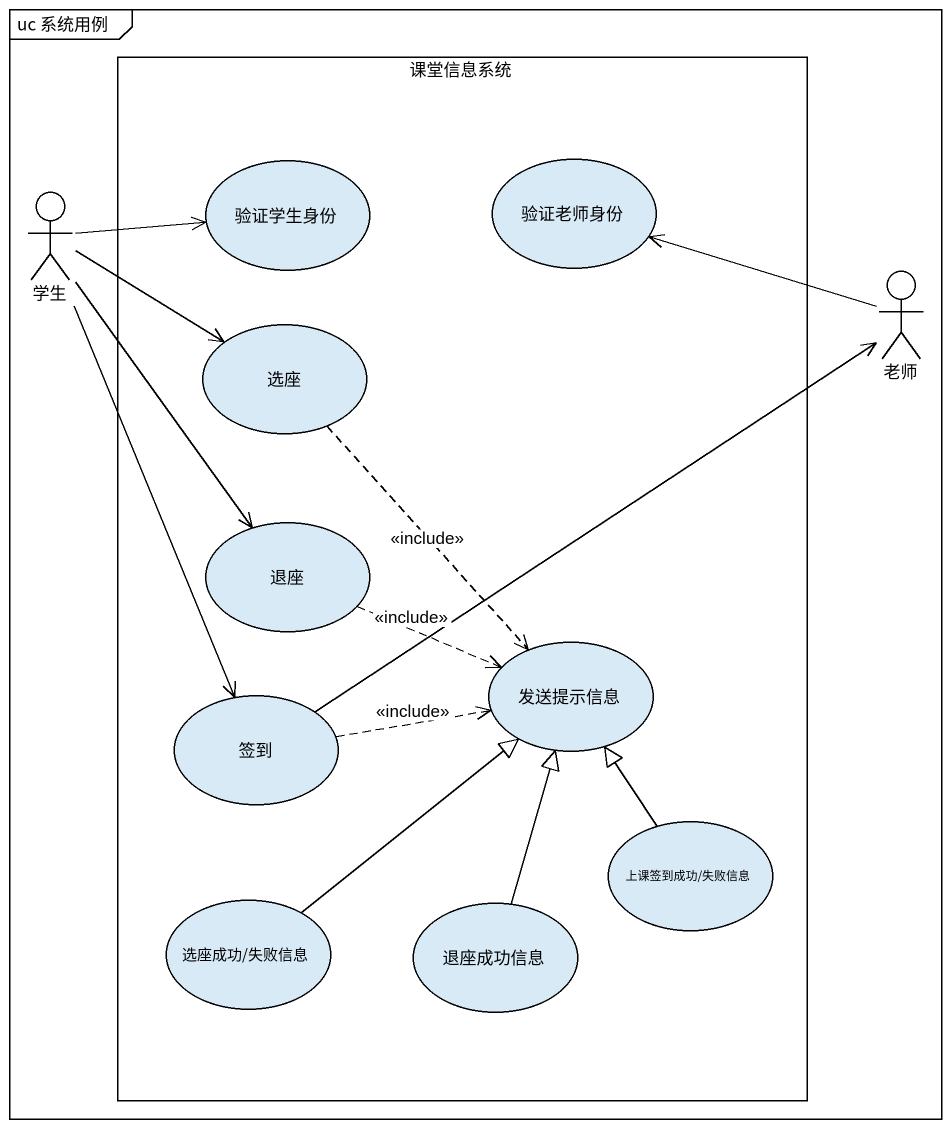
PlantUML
@startuml
mainframe uc 系统用例
rectangle 课堂信息系统 {
  usecase 验证学生身份
  usecase 验证老师身份
  usecase 选座
  usecase 退座
  usecase 发送提示信息
  usecase 签到
  usecase "上课签到成功/失败信息" as 上课签到成功_失败信息
  usecase "选座成功/失败信息" as 选座成功_失败信息
  usecase 退座成功信息
}
actor 学生
actor 老师
学生 -right-> 验证学生身份
学生 -right-> 选座
学生 --> 退座
学生 --> 签到
老师 -left-> 验证老师身份
选座 ..> 发送提示信息 : <<include>>
退座 .right.> 发送提示信息 : <<include>>
签到 -up-> 老师
签到 .right.> 发送提示信息 : <<include>>
上课签到成功_失败信息 -up-|> 发送提示信息
选座成功_失败信息 -up-|> 发送提示信息
退座成功信息 -up-|> 发送提示信息
@enduml
